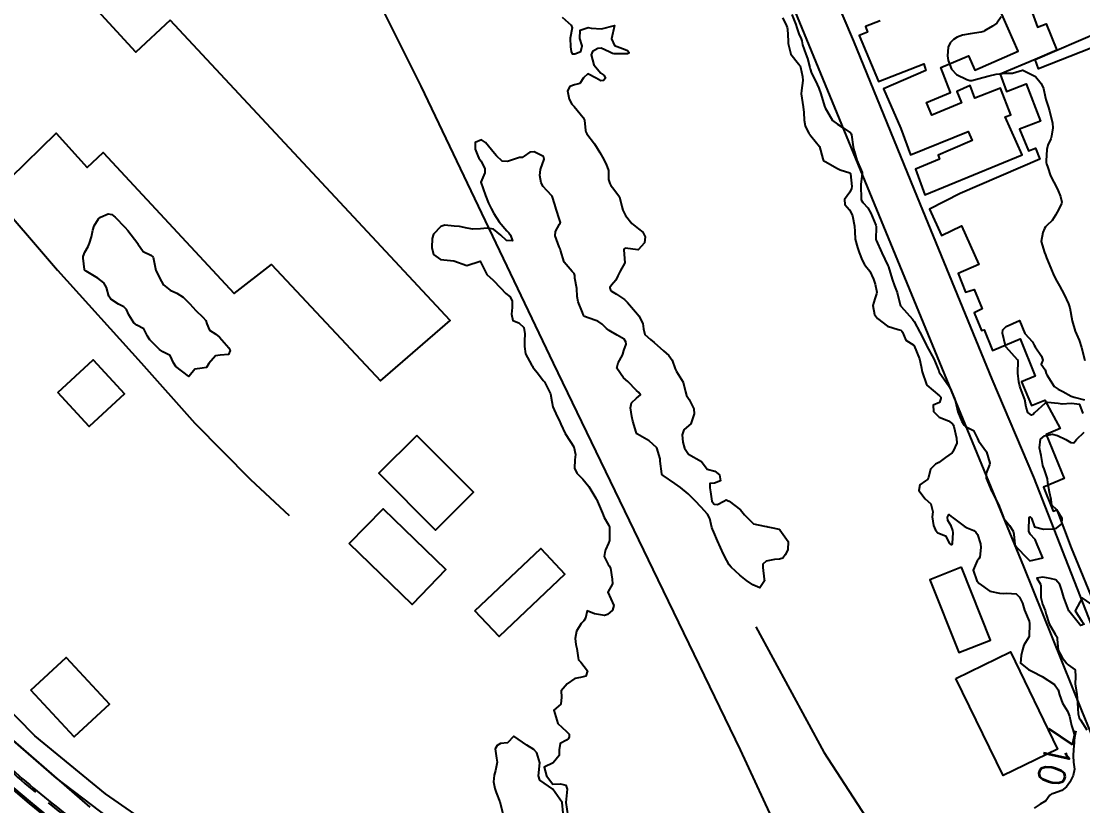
# Model space of a CAD drawing. Header units: metres. Extents: x 298520 to 308411, y 7433745 to 7450750.
# Drawn here: x 307420.9 to 307582.1, y 7434750.1 to 7434869.1 of the extents above; entities that cross this region are included whole.
import ezdxf
from ezdxf.enums import TextEntityAlignment as Align

# ---------------------------------------------------------------- set-up
doc = ezdxf.new("R2010")
doc.units = ezdxf.units.M
doc.header["$LTSCALE"] = 10
doc.linetypes.add('DASHED', pattern=[0.75, 0.5, -0.25])
for name, color, linetype in [('Canteiro', 45, 'DASHED'), ('Cotas', 45, 'Continuous'), ('Curvas de Nivel 1m', 11, 'Continuous'), ('Curvas de Nivel 5m', 15, 'Continuous'), ('Edificações', 30, 'Continuous'), ('Linha Férrea', 251, 'TRACKS'), ('Vias Primárias', 230, 'Continuous')]:
    doc.layers.add(name, color=color, linetype=linetype)
doc.styles.add('Style-STANDARD', font='STANDARD.shx')
doc.linetypes.add('TRACKS', pattern='A,0.15,[130,ltypeshp.shx,S=0.25,R=0,X=0,Y=0],0.15', length=0.3)

msp = doc.modelspace()

# ---------------------------------------------------------------- linework, layer by layer
at = {"layer": 'Canteiro'}
for points in [[(307509.81, 7434665.97, -0.04207), (307506.83, 7434668.64), (307472.77, 7434704.75), (307456.89, 7434720.85), (307443.26, 7434733.26), (307431.61, 7434743.11), (307422.36, 7434750.64), (307417.09, 7434755.08)], [(307419.32, 7434755.38, 0.020635), (307428.29, 7434747.99), (307434.53, 7434742.87), (307447.69, 7434731.59), (307458.9, 7434721.09), (307471.73, 7434708.16), (307488.71, 7434690.98), (307499.29, 7434679.87), (307508.13, 7434669.69), (307509.81, 7434665.97)]]:
    msp.add_lwpolyline(points, format="xyb", dxfattribs=at)
at = {"layer": 'Curvas de Nivel 1m', "flags": 128}
for points, elevation in [([(307503.06, 7434869.73), (307504.47, 7434868.56), (307504.59, 7434868.11), (307504.29, 7434866.56), (307504.33, 7434865.23), (307504.44, 7434864.56), (307504.61, 7434864.17), (307504.99, 7434864.17), (307505.9, 7434864.54), (307506.13, 7434865.41), (307505.75, 7434866.54), (307505.82, 7434867.76), (307507.04, 7434868.17), (307507.46, 7434868.1), (307509.04, 7434867.97), (307511.04, 7434868.48), (307510.59, 7434866.49), (307511.01, 7434865.46), (307512.62, 7434864.84), (307513, 7434864.67), (307513.21, 7434864.46), (307513.18, 7434864.27), (307512.99, 7434864.2), (307511.28, 7434864.19), (307510.99, 7434864.18), (307510.72, 7434864.22), (307510.21, 7434864.49), (307509, 7434865.04), (307508.49, 7434865.02), (307507.7, 7434864.52), (307507.47, 7434864.04), (307507.87, 7434862.52), (307508.96, 7434861.24), (307509.39, 7434860.94), (307509.67, 7434860.5), (307509.33, 7434860.12), (307508.95, 7434860.09), (307508.23, 7434860.52), (307506.96, 7434861.13), (307506.3, 7434860.54), (307505.78, 7434859.71), (307504.94, 7434859.47), (307504.25, 7434859.25), (307503.88, 7434858.57), (307504.15, 7434857.33), (307504.57, 7434856.56), (307504.9, 7434856.18), (307506.28, 7434854.54), (307506.45, 7434854.12), (307506.63, 7434852.53), (307506.67, 7434852.35), (307506.85, 7434852.03), (307507.98, 7434850.52), (307508.81, 7434849.23), (307509.19, 7434848.5), (307509.76, 7434847.46), (307510.13, 7434846.49), (307510.13, 7434845.12), (307510.32, 7434844.49), (307510.47, 7434844.21), (307510.75, 7434843.84), (307511.77, 7434842.47), (307512.15, 7434841.03), (307512.27, 7434840.46), (307512.7, 7434839.63), (307513.65, 7434838.45), (307514.67, 7434837.63), (307515.34, 7434837.1), (307515.67, 7434836.42), (307515.56, 7434835.52), (307514.63, 7434834.44), (307512.64, 7434834.7), (307512.51, 7434834.59), (307512.46, 7434834.46), (307512.61, 7434832.46), (307511.87, 7434831.19), (307511.51, 7434830.47), (307511.21, 7434829.85), (307510.57, 7434829.07), (307510.33, 7434828.72), (307510.39, 7434828.48), (307510.44, 7434828.36), (307510.56, 7434828.16), (307511.32, 7434827.71), (307512.55, 7434826.9), (307513.01, 7434826.46), (307514.52, 7434824.7), (307514.72, 7434824.44), (307515.34, 7434823.26), (307515.45, 7434822.43), (307515.64, 7434821.58), (307516.48, 7434820.81), (307517.04, 7434820.4), (307518.45, 7434819.11), (307519.29, 7434818.38), (307519.79, 7434817.72), (307520.25, 7434816.36), (307520.42, 7434815.95), (307521.47, 7434814.35), (307521.82, 7434812.9), (307521.97, 7434812.34), (307522.37, 7434811.72), (307523.07, 7434810.33), (307523.12, 7434809.56), (307522.74, 7434808.34), (307522.62, 7434808.04), (307522.32, 7434807.77), (307521.53, 7434807.13), (307521.3, 7434806.35), (307521.39, 7434805.24), (307521.65, 7434804.35), (307522.26, 7434803.41), (307524.25, 7434802.32), (307525.09, 7434801.16), (307526.24, 7434800.85), (307526.99, 7434800.28), (307527.13, 7434799.37), (307526.21, 7434799.01), (307525.52, 7434798.99), (307525.52, 7434798.3), (307525.62, 7434797.72), (307525.82, 7434796.3), (307526.18, 7434795.84), (307526.67, 7434795.8), (307527.63, 7434796.28), (307527.96, 7434796.5), (307528.18, 7434796.4), (307528.27, 7434796.36), (307528.45, 7434796.27), (307530.16, 7434795), (307530.78, 7434794.23), (307532.14, 7434792.85), (307533.82, 7434792.52), (307534.14, 7434792.45), (307534.33, 7434792.39), (307535.34, 7434792.18), (307535.99, 7434792.03), (307536.13, 7434791.94), (307537.4, 7434790.16), (307537.34, 7434788.91), (307536.92, 7434788.16), (307536.58, 7434787.66), (307536.08, 7434787.47), (307535.32, 7434787.42), (307534.07, 7434787.2), (307533.53, 7434786.74), (307533.53, 7434786.21), (307533.77, 7434784.47), (307533.78, 7434784.2), (307533.1, 7434783.13), (307532.03, 7434783.58), (307531.08, 7434784.23), (307530.05, 7434785.06), (307528.75, 7434786.26), (307528.44, 7434786.64), (307528.07, 7434787.27), (307527.59, 7434788.27), (307527.13, 7434789.24), (307526.65, 7434790.28), (307526.13, 7434791.58), (307525.89, 7434792.06), (307525.78, 7434792.3), (307525.48, 7434793.64), (307525.13, 7434794.31), (307524.17, 7434795.36), (307523.29, 7434796.33), (307522.19, 7434797.4), (307521.05, 7434798.35), (307520.21, 7434799), (307518.41, 7434800.21), (307518.23, 7434800.34), (307518.2, 7434800.39), (307518.19, 7434800.44), (307517.97, 7434802.39), (307517.94, 7434802.71), (307517.47, 7434804.4), (307516.29, 7434805.45), (307514.52, 7434806.44), (307514.4, 7434806.53), (307514.31, 7434806.78), (307513.82, 7434808.45), (307513.65, 7434809.13), (307513.47, 7434810.45), (307513.61, 7434811.2), (307514.37, 7434811.94), (307514.96, 7434812.43), (307514.71, 7434812.77), (307514.38, 7434813.07), (307513.04, 7434814.45), (307512.4, 7434815.02), (307511.39, 7434816.47), (307511.59, 7434817.31), (307512.22, 7434818.46), (307512.28, 7434818.63), (307512.45, 7434819.18), (307512.82, 7434820.11), (307512.77, 7434820.46), (307512.48, 7434820.86), (307511.45, 7434821.51), (307510.49, 7434822.04), (307510.2, 7434822.2), (307509.82, 7434822.49), (307509.17, 7434823.17), (307508.5, 7434823.59), (307506.87, 7434824.16), (307506.51, 7434824.33), (307506.39, 7434824.41), (307506.31, 7434824.53), (307506.15, 7434824.91), (307505.49, 7434826.55), (307505.36, 7434827.36), (307505.3, 7434828.55), (307505.02, 7434830.12), (307504.98, 7434830.55), (307504.89, 7434830.85), (307504.6, 7434831.14), (307503.4, 7434832.57), (307502.81, 7434834.4), (307502.77, 7434834.58), (307502.64, 7434834.91), (307502.04, 7434836.59), (307502.05, 7434837.2), (307502.68, 7434838.36), (307502.78, 7434838.48), (307502.82, 7434838.58), (307502.69, 7434839.02), (307502.17, 7434840.59), (307501.99, 7434841.32), (307501.56, 7434842.59), (307500.74, 7434843.47), (307500.19, 7434844.05), (307499.91, 7434844.61), (307499.68, 7434845.71), (307499.8, 7434846.61), (307500.37, 7434848.18), (307500.25, 7434848.61), (307498.81, 7434849.31), (307498.19, 7434849.26), (307497.3, 7434848.64), (307497, 7434848.45), (307496.8, 7434848.48), (307496.6, 7434848.45), (307494.79, 7434847.85), (307493.99, 7434847.88), (307493.13, 7434848.7), (307492.81, 7434849.08), (307491.46, 7434850.71), (307490.84, 7434851.15), (307489.85, 7434850.73), (307489.85, 7434849.7), (307490.25, 7434848.73), (307490.43, 7434848.36), (307490.79, 7434847.9), (307491.34, 7434846.71), (307491.34, 7434846.15), (307490.75, 7434844.72), (307491.44, 7434842.71), (307491.92, 7434841.51), (307492.31, 7434840.7), (307492.7, 7434839.97), (307493.52, 7434838.69), (307494.67, 7434837.34), (307494.99, 7434837), (307495.23, 7434836.67), (307495.52, 7434835.8), (307494.65, 7434835.86), (307493.77, 7434836.69), (307492.67, 7434837.56), (307491.67, 7434837.72), (307490.67, 7434837.61), (307489.52, 7434837.58), (307488.67, 7434837.75), (307487.47, 7434837.96), (307486.68, 7434838.02), (307485.29, 7434838.18), (307484.68, 7434838), (307483.55, 7434836.81), (307483.32, 7434836.14), (307483.3, 7434834.81), (307483.56, 7434833.74), (307484.61, 7434832.99), (307486.61, 7434832.77), (307488.61, 7434832.08), (307490.61, 7434832.72), (307491.62, 7434830.71), (307492.58, 7434829.86), (307493.71, 7434828.69), (307494.55, 7434827.8), (307495.18, 7434827.3), (307495.47, 7434826.67), (307495.5, 7434825.69), (307495.37, 7434824.67), (307495.58, 7434823.74), (307496.5, 7434823.34), (307497.28, 7434822.64), (307497.42, 7434821.71), (307497.34, 7434820.64), (307497.34, 7434819.76), (307497.51, 7434818.64), (307498.43, 7434817), (307498.56, 7434816.77), (307498.65, 7434816.63), (307499.47, 7434815.55), (307500.22, 7434814.6), (307500.3, 7434814.51), (307500.39, 7434814.39), (307501.29, 7434812.59), (307501.52, 7434811.43), (307501.66, 7434810.59), (307502.33, 7434809.13), (307502.63, 7434808.58), (307502.9, 7434807.99), (307503.55, 7434806.57), (307504.29, 7434805.42), (307504.87, 7434804.55), (307505.1, 7434803.38), (307505, 7434802.55), (307504.97, 7434801.28), (307505.33, 7434800.54), (307506.22, 7434799.65), (307507.14, 7434798.52), (307508.19, 7434796.75), (307508.28, 7434796.6), (307508.32, 7434796.51), (307508.42, 7434796.26), (307509.18, 7434794.49), (307509.47, 7434793.81), (307510.13, 7434792.68), (307510.24, 7434792.48), (307510.25, 7434792.36), (307510.27, 7434790.48), (307510.26, 7434790.33), (307510.1, 7434789.92), (307509.67, 7434788.91), (307509.54, 7434788.49), (307509.48, 7434787.89), (307510.07, 7434786.7), (307510.22, 7434786.48), (307510.4, 7434786.14), (307510.68, 7434784.47), (307510.73, 7434783.77), (307510.01, 7434782.48), (307510.94, 7434780.47), (307510.71, 7434779.74), (307509.97, 7434779.11), (307509.52, 7434778.94), (307507.97, 7434779.22), (307506.86, 7434779.64), (307506.63, 7434778.52), (307506.36, 7434778.13), (307505.95, 7434777.73), (307505.26, 7434776.54), (307505.04, 7434775.43), (307505.16, 7434774.54), (307505.31, 7434773.94), (307505.51, 7434772.54), (307505.56, 7434772.2), (307505.89, 7434771.85), (307506.92, 7434770.52), (307506.66, 7434769.72), (307505.86, 7434769.53), (307505.02, 7434769.38), (307503.84, 7434768.56), (307502.91, 7434767.49), (307502.99, 7434766.57), (307502.88, 7434765.5), (307501.8, 7434764.58), (307502.4, 7434762.57), (307503.76, 7434761.36), (307504.14, 7434760.94), (307504.16, 7434760.55), (307504.06, 7434760.25), (307503.74, 7434760.01), (307502.76, 7434759.54), (307502.63, 7434758.57), (307502.61, 7434757.67), (307501.7, 7434756.58), (307500.36, 7434755.93), (307500.68, 7434754.59), (307501.66, 7434753.33), (307502.83, 7434753.4), (307503.66, 7434753.2), (307503.86, 7434752.56), (307503.63, 7434750.56), (307503.94, 7434748.55)], 711), ([(307537.96, 7434870.16), (307538.58, 7434868.62), (307538.72, 7434868.15), (307539.03, 7434867.24), (307539.35, 7434866.47), (307539.45, 7434866.14), (307539.59, 7434865.57), (307540.1, 7434864.13), (307540.34, 7434863.48), (307540.68, 7434862.12), (307540.74, 7434861.89), (307540.96, 7434861.27), (307541.54, 7434860.11), (307542.06, 7434858.98), (307542.36, 7434858.11), (307542.9, 7434856.23), (307542.95, 7434856.1), (307543, 7434856), (307544.14, 7434854.09), (307544.87, 7434853.49), (307545.74, 7434852.94), (307546.85, 7434852.18), (307546.98, 7434852.05), (307547.03, 7434851.87), (307547.27, 7434850.05), (307547.39, 7434849.48), (307547.84, 7434848.04), (307548.63, 7434846.18), (307548.65, 7434846.03), (307548.42, 7434844.38), (307548.41, 7434844.03), (307548.46, 7434842.31), (307548.49, 7434842.03), (307548.73, 7434841.62), (307549.5, 7434840.8), (307549.96, 7434840.01), (307550.69, 7434838.16), (307550.74, 7434838), (307550.76, 7434837.92), (307550.71, 7434836), (307550.73, 7434835.93), (307551.59, 7434833.99), (307552.55, 7434832.05), (307552.58, 7434831.98), (307552.61, 7434831.88), (307553.18, 7434829.97), (307553.56, 7434828.99), (307553.93, 7434827.97), (307554.41, 7434826.1), (307554.45, 7434825.96), (307554.54, 7434825.84), (307556.25, 7434823.93), (307556.36, 7434823.79), (307556.51, 7434823.56), (307557.4, 7434821.92), (307558.34, 7434820.05), (307558.42, 7434819.91), (307558.47, 7434819.82), (307559.51, 7434817.9), (307560.26, 7434816.06), (307560.32, 7434815.89), (307560.42, 7434815.73), (307561.76, 7434813.87), (307561.98, 7434813.46), (307562.38, 7434812.48), (307562.67, 7434811.86), (307562.81, 7434811.41), (307563.17, 7434809.85), (307563.77, 7434808.41), (307564.11, 7434807.84), (307564.32, 7434807.61), (307565.51, 7434807.02), (307566.12, 7434805.81), (307566.3, 7434805.44), (307567.52, 7434803.8), (307568.01, 7434802.04), (307567.96, 7434801.79), (307567.47, 7434800.57), (307567.48, 7434799.8), (307568.21, 7434797.99), (307568.31, 7434797.79), (307568.43, 7434797.55), (307569.32, 7434795.78), (307570.08, 7434793.84), (307570.11, 7434793.77), (307570.15, 7434793.67), (307570.98, 7434792.6), (307571.53, 7434791.75), (307571.66, 7434791.27), (307571.83, 7434789.74), (307572.11, 7434789.24), (307573.61, 7434787.72), (307574.08, 7434787.22), (307576.08, 7434787.69), (307575.18, 7434789.7), (307574.87, 7434790.46), (307574.13, 7434791.27), (307573.94, 7434791.72), (307573.94, 7434791.92), (307573.96, 7434793.72), (307574.01, 7434793.86), (307574.16, 7434793.92), (307574.33, 7434793.72), (307574.81, 7434792.38), (307576.14, 7434792.03), (307577.72, 7434792.09), (307578.14, 7434792.19), (307578.93, 7434792.87), (307579, 7434793.66), (307578.17, 7434794.98), (307577.44, 7434795.68), (307577.34, 7434796.53), (307577.06, 7434797.68), (307576.82, 7434799.09), (307576.77, 7434799.68), (307576.25, 7434801.18), (307576.11, 7434801.55), (307576.08, 7434801.69), (307575.81, 7434803.23), (307575.72, 7434803.7), (307575.57, 7434804.41), (307575.68, 7434805.7), (307576.31, 7434806.23), (307577.52, 7434806.47), (307578.31, 7434806.28), (307579.57, 7434805.66), (307580.3, 7434805.22), (307580.78, 7434805.16), (307581.16, 7434805.64), (307582.31, 7434806.75)], 709), ([(307569.71, 7434869.78), (307569.05, 7434868.86), (307568.44, 7434868.41), (307567.44, 7434867.81), (307567.19, 7434867.66), (307567.04, 7434867.59), (307566.72, 7434867.5), (307565.04, 7434867.24), (307563.85, 7434867.04), (307563.03, 7434866.74), (307562.52, 7434866.38), (307561.99, 7434865.87), (307561.67, 7434865.21), (307561.6, 7434863.87), (307561.69, 7434863.17), (307562.2, 7434861.87), (307562.96, 7434861.04), (307564.5, 7434860.31), (307564.96, 7434860.13), (307565.26, 7434860.14), (307566.96, 7434860.61), (307567.91, 7434860.85), (307568.97, 7434861.08), (307570.46, 7434861.26), (307570.97, 7434861.25), (307571.45, 7434861.27), (307572.97, 7434861.7), (307573.01, 7434861.7), (307574.96, 7434860.75), (307575.81, 7434859.71), (307576.14, 7434858.91), (307576.41, 7434857.7), (307576.5, 7434857.27), (307576.91, 7434856.02), (307577.02, 7434855.69), (307577.07, 7434855.52), (307577.52, 7434853.68), (307577.57, 7434852.98), (307577.37, 7434851.68), (307577.26, 7434851.28), (307576.84, 7434850.31), (307576.66, 7434849.69), (307576.56, 7434847.94), (307576.57, 7434847.69), (307576.62, 7434847.51), (307576.8, 7434846.94), (307577.23, 7434845.69), (307577.74, 7434844.71), (307578.3, 7434843.67), (307578.74, 7434842.54), (307578.95, 7434841.67), (307578.91, 7434841.49), (307578.73, 7434841.13), (307578.23, 7434840.17), (307577.98, 7434839.68), (307577.49, 7434838.9), (307576.69, 7434838.13), (307576.46, 7434837.92), (307576.31, 7434837.7), (307576.04, 7434837.06), (307575.82, 7434835.7), (307576.31, 7434834.02), (307576.45, 7434833.69), (307576.49, 7434833.55), (307576.63, 7434833.22), (307577.29, 7434831.68), (307577.75, 7434830.53), (307578.17, 7434829.67), (307578.58, 7434829), (307579.32, 7434827.66), (307579.96, 7434826.25), (307580.14, 7434825.65), (307580.51, 7434823.65), (307580.98, 7434822.12), (307581.18, 7434821.64), (307581.59, 7434820.74), (307581.95, 7434819.63), (307582.44, 7434817.62)], 708), ([(307582.17, 7434809.62), (307581.69, 7434810.95), (307580.37, 7434811.1), (307579, 7434811.03), (307578.37, 7434811.13), (307576.79, 7434811.27), (307576.37, 7434811.13), (307574.8, 7434809.71), (307574.59, 7434809.47), (307574.35, 7434809.34), (307573.77, 7434809.73), (307573.51, 7434810.58), (307573.32, 7434811.73), (307572.66, 7434813.47), (307572.55, 7434813.74), (307572.4, 7434814.4), (307572.26, 7434815.74), (307572.29, 7434817.59), (307572.23, 7434817.74), (307570.47, 7434819.66), (307570.41, 7434819.77), (307570.37, 7434819.88), (307569.94, 7434821.78), (307569.99, 7434822.28), (307570.5, 7434822.8), (307572.51, 7434823.74), (307573.33, 7434821.73), (307574.48, 7434820.46), (307574.74, 7434819.98), (307574.87, 7434819.71), (307575.84, 7434818.31), (307576.05, 7434817.7), (307575.82, 7434817.09), (307576.43, 7434816.22), (307576.58, 7434815.69), (307576.66, 7434815.45), (307577.77, 7434813.68), (307578.39, 7434813.29), (307579.09, 7434812.96), (307580.38, 7434812.25), (307580.81, 7434812.08), (307582.37, 7434811.7)], 709), ([(307584, 7434780.24), (307582.01, 7434781.62), (307580.99, 7434779.64), (307581.97, 7434778.07), (307582.33, 7434777.62), (307582.06, 7434777.52), (307581.96, 7434777.49), (307581.79, 7434777.45), (307581.63, 7434777.62), (307579.99, 7434779.65), (307579.26, 7434781.66), (307578.94, 7434782.74), (307578.66, 7434783.66), (307578.04, 7434784.37), (307577.15, 7434784.58), (307576.05, 7434784.75), (307575.16, 7434784.59), (307575.72, 7434783.69), (307575.78, 7434783.44), (307575.76, 7434781.69), (307575.79, 7434781.47), (307576, 7434780.65), (307576.39, 7434779.69), (307576.56, 7434779.11), (307577.04, 7434777.68), (307577.95, 7434776.13), (307578.23, 7434775.67), (307578.26, 7434775.35), (307578.4, 7434773.67), (307578.98, 7434772.58), (307579.7, 7434771.65), (307579.89, 7434771.48), (307580.95, 7434770.71), (307581.03, 7434769.63), (307580.95, 7434768.55), (307581.1, 7434767.63), (307581.21, 7434767), (307581.31, 7434765.63), (307581.42, 7434764), (307581.5, 7434763.62), (307581.58, 7434763.41), (307581.79, 7434763.12), (307582.76, 7434761.61)], 709), ([(307503.23, 7434748.94), (307503.06, 7434750.57), (307501.65, 7434752.58), (307499.67, 7434753.94), (307499.48, 7434754.6), (307499.7, 7434756.6), (307499.22, 7434758.11), (307498.77, 7434758.61), (307497.73, 7434759.28), (307495.75, 7434760.65), (307494.76, 7434759.64), (307493.74, 7434759.51), (307493.22, 7434759.2), (307492.89, 7434758.69), (307493.11, 7434757.29), (307493.23, 7434756.68), (307492.97, 7434755.4), (307492.73, 7434754.69), (307492.64, 7434753.72), (307492.85, 7434752.69), (307493.04, 7434752.08), (307493.63, 7434750.68), (307494.11, 7434748.67)], 711)]:
    msp.add_lwpolyline(points, dxfattribs=dict(at, elevation=elevation))
at = {"layer": 'Curvas de Nivel 1m', "elevation": 712, "flags": 128}
msp.add_lwpolyline([(307435.23, 7434839.38), (307436.67, 7434837.89), (307437.12, 7434837.37), (307438.63, 7434835.41), (307438.67, 7434835.35), (307439.47, 7434834.19), (307440.62, 7434833.63), (307440.96, 7434833.32), (307441.1, 7434832.83), (307441.39, 7434831.31), (307442.26, 7434829.61), (307442.45, 7434829.3), (307442.56, 7434829.14), (307443.57, 7434828.3), (307444.55, 7434827.86), (307445.56, 7434827.26), (307446.53, 7434826.27), (307447.44, 7434825.24), (307448.5, 7434824.21), (307448.98, 7434823.7), (307449.14, 7434823.22), (307449.52, 7434822.25), (307450.48, 7434821.66), (307451.07, 7434821.19), (307452.45, 7434819.59), (307452.69, 7434819.18), (307452.44, 7434818.54), (307451.17, 7434818.46), (307450.43, 7434818.33), (307449.44, 7434817.21), (307449.06, 7434816.57), (307448.41, 7434816.5), (307447.33, 7434816.32), (307446.43, 7434815.25), (307446.41, 7434815.23), (307446.39, 7434815.23), (307446.37, 7434815.25), (307444.42, 7434816.75), (307444.06, 7434817.28), (307443.54, 7434818.39), (307442.44, 7434818.98), (307441.93, 7434819.31), (307440.46, 7434820.79), (307440.13, 7434821.33), (307439.58, 7434822.43), (307438.49, 7434823.01), (307438.03, 7434823.35), (307437.28, 7434824.59), (307436.92, 7434825.37), (307436.52, 7434825.79), (307435.7, 7434826.2), (307434.54, 7434826.97), (307434.23, 7434827.39), (307433.89, 7434828.73), (307433.49, 7434829.41), (307432.57, 7434830.13), (307430.8, 7434831.22), (307430.59, 7434831.37), (307430.55, 7434831.44), (307430.37, 7434833.2), (307430.34, 7434833.44), (307430.62, 7434834.09), (307431.09, 7434834.97), (307431.29, 7434835.43), (307431.64, 7434836.43), (307431.84, 7434837.43), (307432.03, 7434838.06), (307432.68, 7434839.15), (307432.97, 7434839.42), (307434.16, 7434839.93), (307434.69, 7434839.81)], close=True, dxfattribs=at)
at = {"layer": 'Curvas de Nivel 5m', "elevation": 710, "flags": 128}
msp.add_lwpolyline([(307536.55, 7434869.67), (307537.05, 7434868.7), (307537.25, 7434868.17), (307537.3, 7434867.91), (307537.39, 7434866.17), (307537.41, 7434865.78), (307537.78, 7434864.16), (307538.98, 7434862.68), (307539.21, 7434862.38), (307539.28, 7434862.15), (307539.56, 7434860.75), (307539.6, 7434860.14), (307539.4, 7434858.61), (307539.37, 7434858.14), (307539.55, 7434856.78), (307539.65, 7434856.14), (307539.75, 7434855.28), (307539.81, 7434854.14), (307539.98, 7434853.24), (307540.52, 7434852.12), (307540.66, 7434851.94), (307540.85, 7434851.73), (307542.13, 7434850.11), (307542.65, 7434848.25), (307542.69, 7434848.1), (307542.8, 7434847.95), (307543.09, 7434847.81), (307544.79, 7434846.86), (307545.31, 7434846.59), (307546.78, 7434846.11), (307546.84, 7434846.05), (307546.85, 7434845.98), (307547.06, 7434844.05), (307547.03, 7434843.76), (307546.74, 7434843.19), (307545.95, 7434842.06), (307546, 7434841.34), (307546.72, 7434840.49), (307546.98, 7434840.05), (307547.14, 7434839.61), (307547.48, 7434838.04), (307547.51, 7434837.21), (307547.57, 7434836.04), (307547.91, 7434834.77), (307548.17, 7434834.03), (307548.62, 7434832.88), (307548.91, 7434832.32), (307549.15, 7434832.02), (307549.81, 7434831.22), (307550.36, 7434830), (307550.58, 7434829.21), (307550.83, 7434828), (307550.82, 7434827.74), (307550.55, 7434826.99), (307550.27, 7434826), (307550.52, 7434824.61), (307550.94, 7434824), (307552.5, 7434822.84), (307554.11, 7434822.35), (307554.5, 7434822.25), (307554.65, 7434822.12), (307554.73, 7434821.96), (307555.24, 7434820.71), (307556.47, 7434819.95), (307556.49, 7434819.93), (307556.52, 7434819.89), (307557.31, 7434817.92), (307557.61, 7434816.74), (307557.76, 7434815.92), (307558.39, 7434814.01), (307558.47, 7434813.91), (307560.38, 7434812.29), (307560.55, 7434812.06), (307560.57, 7434811.89), (307560.37, 7434811.28), (307559.4, 7434810.86), (307559.47, 7434809.9), (307560.34, 7434809.03), (307561.72, 7434808.48), (307562.33, 7434808.02), (307562.45, 7434807.86), (307562.54, 7434807.64), (307562.93, 7434805.85), (307563.02, 7434805.12), (307562.44, 7434803.86), (307562.37, 7434803.76), (307562.27, 7434803.64), (307561.3, 7434802.91), (307560.26, 7434802.18), (307560.08, 7434802.07), (307559.76, 7434801.89), (307559.01, 7434801.14), (307558.72, 7434799.91), (307558.56, 7434799.58), (307558.23, 7434799.4), (307557.37, 7434798.76), (307557.25, 7434797.92), (307558.19, 7434796.64), (307559.05, 7434795.9), (307559.38, 7434794.68), (307559.27, 7434793.9), (307559.45, 7434792.58), (307559.75, 7434791.89), (307560.13, 7434791.51), (307561.29, 7434791.04), (307561.9, 7434789.86), (307562.11, 7434789.73), (307562.24, 7434789.73), (307562.36, 7434789.86), (307562.44, 7434791.54), (307562.4, 7434791.86), (307562.14, 7434792.56), (307561.65, 7434793.37), (307561.57, 7434793.87), (307561.77, 7434794.26), (307562.15, 7434793.98), (307562.3, 7434793.86), (307564.14, 7434792.48), (307564.57, 7434792.27), (307565.58, 7434791.82), (307565.91, 7434791.59), (307566.13, 7434791.23), (307566.6, 7434789.81), (307566.66, 7434789.25), (307566.47, 7434787.81), (307566.35, 7434787.54), (307566.08, 7434787.23), (307565.48, 7434785.82), (307566.04, 7434784.19), (307566.37, 7434783.81), (307568.02, 7434782.62), (307569.48, 7434782.31), (307570.02, 7434782.29), (307570.58, 7434782.32), (307572.02, 7434782.23), (307572.53, 7434781.73), (307572.95, 7434780.79), (307573.27, 7434779.73), (307573.97, 7434778.08), (307574.03, 7434777.72), (307573.97, 7434775.75), (307573.97, 7434775.72), (307573.97, 7434775.7), (307573.94, 7434775.64), (307573.19, 7434774.46), (307572.98, 7434773.73), (307572.79, 7434772.85), (307572.66, 7434771.73), (307573.88, 7434770.75), (307574.57, 7434770.4), (307575.87, 7434769.75), (307575.98, 7434769.69), (307577.85, 7434768.47), (307578.38, 7434767.66), (307578.6, 7434766.9), (307579.06, 7434765.66), (307579.8, 7434764.44), (307580.09, 7434763.65), (307580.39, 7434762.26), (307580.63, 7434761.64), (307580.87, 7434760.74), (307580.83, 7434759.63), (307580.74, 7434758.63), (307580.65, 7434757.64), (307580.74, 7434756.66), (307580.88, 7434755.63), (307580.67, 7434754.65), (307580.16, 7434753.64), (307579.67, 7434752.93), (307578.94, 7434752.38), (307577.66, 7434751.94), (307577.45, 7434751.88), (307577.13, 7434751.68), (307576.51, 7434750.82), (307575.64, 7434750.32), (307574.75, 7434749.7)], dxfattribs=at)
at = {"layer": 'Edificações'}
for points in [[(307443.55, 7434869.28), (307438.36, 7434864.42), (307399.53, 7434906.65), (307380.07, 7434888.31), (307415.8, 7434849.42), (307419.33, 7434845.35), (307426.25, 7434852.14), (307430.95, 7434846.95), (307433.37, 7434849.2), (307453.28, 7434827.79), (307458.95, 7434832.19), (307475.51, 7434814.55), (307486.07, 7434823.71)], [(307426.49, 7434812.79), (307431.85, 7434817.76), (307436.64, 7434812.6), (307431.27, 7434807.63)], [(307481, 7434806.27), (307475.24, 7434800.52), (307483.85, 7434791.9), (307489.61, 7434797.65)], [(307470.76, 7434789.85), (307475.9, 7434795.15), (307485.44, 7434785.9), (307480.29, 7434780.59)], [(307489.82, 7434779.66), (307499.82, 7434789.1), (307503.48, 7434785.22), (307493.49, 7434775.78)], [(307563.7, 7434786.29), (307558.91, 7434784.38), (307563.33, 7434773.31), (307568.13, 7434775.22)], [(307562.85, 7434769.38), (307571.14, 7434773.41), (307578.31, 7434758.67), (307570.02, 7434754.64)], [(307422.43, 7434767.61), (307427.79, 7434772.57), (307434.34, 7434765.5), (307428.98, 7434760.53)]]:
    msp.add_lwpolyline(points, close=True, dxfattribs=at)
for points in [[(307573.5, 7434873.14), (307575.26, 7434868.24), (307576.55, 7434868.73), (307578.17, 7434864.75), (307574.88, 7434863.33), (307569.59, 7434861.09), (307570.53, 7434858.49), (307573.51, 7434859.62), (307575.69, 7434853.98), (307572.53, 7434852.73), (307573.89, 7434849.47), (307574.96, 7434849.85), (307575.59, 7434848.18), (307563.53, 7434842.99), (307558.87, 7434840.62), (307560.65, 7434836.62), (307563.73, 7434838.1), (307566.34, 7434832.23), (307563.2, 7434830.83), (307564.31, 7434828.02), (307565.61, 7434828.43), (307566.84, 7434825.51), (307565.64, 7434824.88), (307566.75, 7434822.19), (307567.16, 7434822.32), (307568.4, 7434819.18), (307572.61, 7434820.95), (307574.92, 7434815.27), (307572.8, 7434814.39), (307574.32, 7434810.79), (307576.37, 7434811.64), (307578.69, 7434807.33), (307576.57, 7434806.39), (307579.32, 7434799.74), (307576.16, 7434798.43), (307577.65, 7434794.79), (307578.19, 7434794.98), (307580.34, 7434789.19), (307584.36, 7434779.49)], [(307551.36, 7434869.22), (307549.11, 7434868.35), (307549.45, 7434867.47), (307548.18, 7434866.98), (307551.11, 7434859.98), (307558, 7434862.67), (307558.29, 7434861.64), (307551.85, 7434858.86), (307554.48, 7434852.85), (307555.95, 7434848.84), (307564.7, 7434852.41), (307565.33, 7434851.05), (307562.06, 7434849.63), (307560.16, 7434848.8), (307560.35, 7434848.22), (307556.74, 7434846.66), (307558.15, 7434842.79), (307572.91, 7434848.85), (307570.32, 7434854.61), (307571.2, 7434854.95), (307569.64, 7434859), (307565.74, 7434857.46), (307565.01, 7434859.39), (307562.99, 7434858.47), (307563.69, 7434856.73), (307559.21, 7434854.86), (307558.42, 7434856.82), (307562.03, 7434858.31), (307560.56, 7434862.12), (307564.79, 7434863.89), (307565.72, 7434861.7), (307572.3, 7434864.61), (307569.3, 7434871.48)], [(307591.59, 7434868.29), (307575.39, 7434861.93), (307574.88, 7434863.33), (307591.33, 7434870.43)]]:
    msp.add_lwpolyline(points, dxfattribs=at)
at = {"layer": 'Linha Férrea', "flags": 128}
msp.add_lwpolyline([(307827.16, 7434249.95), (307821.56, 7434258.81), (307819.52, 7434262.43), (307816.3, 7434268.22), (307813.68, 7434272.3), (307811.64, 7434275.46), (307798.22, 7434296.14), (307773.74, 7434334.03), (307761.73, 7434352.01), (307752.47, 7434367.89), (307735.13, 7434393.38), (307710.74, 7434431.02), (307694.81, 7434455.28), (307677.7, 7434482.21), (307665.38, 7434501.66), (307643.88, 7434534.84), (307627.56, 7434562.54), (307613.51, 7434586.87), (307596.95, 7434617.47), (307576.4, 7434659.98), (307564.17, 7434687.32), (307541.06, 7434734.95), (307530.17, 7434758.54), (307516.92, 7434785.92), (307501.76, 7434817.25), (307481.68, 7434859.3), (307459.2, 7434904.2), (307442.79, 7434936.27), (307425.28, 7434968.91), (307411.69, 7434992.24), (307402.57, 7435007.68), (307388.85, 7435028.5), (307366.95, 7435058.3), (307352.5, 7435076.75), (307335.71, 7435095.81), (307323.74, 7435108.4), (307304.88, 7435127.21), (307280.64, 7435149.6), (307260.89, 7435166.25), (307239.5, 7435183.01), (307222.59, 7435195.4), (307206.91, 7435206.43), (307191.54, 7435216.92), (307180.98, 7435223.58), (307147.08, 7435245.04), (307110.18, 7435267.87), (307071.33, 7435292.08), (307013.04, 7435328.92), (306934.22, 7435378.29), (306890.85, 7435406.01), (306860.76, 7435425.27), (306830.44, 7435444.17), (306783.16, 7435474), (306743.29, 7435499.12), (306730.65, 7435506.8), (306700.01, 7435524.56), (306649.97, 7435556.16), (306620.54, 7435574.68), (306585.88, 7435596.36), (306549.21, 7435619.44), (306511.46, 7435642.99), (306481.3, 7435662.07), (306449.91, 7435681.79), (306417.31, 7435702.16), (306386.5, 7435720.66), (306359.57, 7435735.78), (306332.26, 7435749.95), (306295.74, 7435767.25), (306254.91, 7435784.83), (306234.55, 7435793.03), (306198.8, 7435806.04), (306177.43, 7435813.74), (306139.2, 7435826.14), (306101.03, 7435838.04), (306051.97, 7435853.03), (306008.19, 7435866.65), (306003.58, 7435868.04), (305974.11, 7435878.74), (305939.65, 7435889.45), (305902.23, 7435900.74), (305881.18, 7435906.22), (305868.58, 7435910.19), (305845.54, 7435919.12), (305815.17, 7435933.3), (305786.71, 7435949.03), (305760.88, 7435966.42), (305735.18, 7435986.89), (305723.76, 7435997.05), (305696.1, 7436025.19), (305678.2, 7436047.9), (305661.02, 7436071.86), (305645.02, 7436096.32), (305622.37, 7436129.7), (305596.14, 7436168.75), (305576.09, 7436198.75), (305559.43, 7436223.15), (305539.44, 7436252.72), (305521.42, 7436279.84), (305512.69, 7436292.82), (305499.49, 7436312.98), (305480.03, 7436341.61), (305460.3, 7436370.83), (305441.56, 7436398.43), (305421.25, 7436428.24), (305402.58, 7436456.09), (305384.09, 7436483.75), (305369.12, 7436505.55), (305351.23, 7436532.17), (305338.34, 7436551.44), (305322.73, 7436574.87), (305306.91, 7436598.3), (305293.24, 7436619.06), (305277.82, 7436644.31), (305263.89, 7436668.98), (305254.71, 7436687.72), (305243.78, 7436710.84), (305233.95, 7436734.39), (305225.11, 7436755.87), (305215.53, 7436780.47), (305201.61, 7436815.68), (305193.17, 7436837.83), (305177.38, 7436877.75), (305166.79, 7436904.69), (305153.94, 7436937.69), (305141.5, 7436969.14), (305130.7, 7436996.5), (305122.02, 7437018.5), (305113.06, 7437043.1), (305101.51, 7437072.01), (305093.24, 7437092.93), (305082.04, 7437121.36), (305073.35, 7437143.92), (305060.57, 7437176.45), (305050.18, 7437206.4), (305043.41, 7437227.87), (305037.47, 7437248.17), (305034.53, 7437261.71), (305031.72, 7437274.1), (305028.72, 7437297.87), (305025.03, 7437326.57), (305023.12, 7437358.56), (305023.12, 7437387.11), (305024.83, 7437414.87), (305027.31, 7437439.51), (305027.41, 7437441.26), (305030.71, 7437462.67), (305036.04, 7437488.9), (305042.47, 7437516.92), (305048.78, 7437544.54), (305055.48, 7437572.1), (305062.87, 7437603.39), (305069.5, 7437630.69), (305077.03, 7437662.82), (305085.46, 7437698.14), (305091.82, 7437727.64), (305097.21, 7437749.95), (305103.92, 7437777.27), (305111.1, 7437807.1), (305121.2, 7437849.91), (305125.41, 7437866.97), (305130.99, 7437888.73), (305137.36, 7437914.57), (305143.48, 7437941.14), (305150.28, 7437969.23), (305155.63, 7437993.86), (305160.5, 7438017.39), (305165.53, 7438047.97), (305167.4, 7438065.92), (305168.45, 7438080.5), (305168.7, 7438098.82), (305168.5, 7438111.61), (305167.44, 7438129.41), (305165.73, 7438144.8), (305163.05, 7438159.25), (305157.36, 7438183.65), (305149.71, 7438209.61), (305142.15, 7438230.52), (305132.88, 7438252.55), (305120.43, 7438277.84), (305109.12, 7438297.22), (305107.01, 7438300.23), (305099.26, 7438311.38), (305091.43, 7438322.41), (305083.38, 7438332.8), (305079.57, 7438337.52), (305074.8, 7438344.06), (305056.82, 7438367.08), (305041.94, 7438386.35), (305023.22, 7438411.98), (305005.97, 7438436.56), (304993.28, 7438456.49), (304983.12, 7438473.17), (304969.54, 7438498.7), (304959.94, 7438517.09), (304947.33, 7438543.43), (304933.09, 7438572.79), (304924.31, 7438590.95), (304918.2, 7438604.46), (304911.78, 7438619.16), (304905.93, 7438632.44), (304900.32, 7438648.46), (304895.83, 7438661.89), (304892.17, 7438674.5), (304887.95, 7438691.24), (304884.69, 7438706.94), (304881.85, 7438723.7), (304879.33, 7438740.13), (304878.19, 7438758.92), (304877.54, 7438778.36), (304877.21, 7438799.09), (304877.46, 7438830.88), (304877.86, 7438863.02), (304878.27, 7438892.7), (304878.6, 7438920.11), (304878.68, 7438952.24), (304877.94, 7438980.3), (304876.32, 7439009.02), (304874.94, 7439022.79), (304873.23, 7439037.84), (304870.14, 7439056.14), (304864.86, 7439082.08), (304859.08, 7439105.01), (304850.38, 7439133.89), (304843.06, 7439154.06), (304836.38, 7439171.24), (304828.25, 7439190.11), (304817.67, 7439211.83), (304806.69, 7439232.74), (304796.36, 7439250.87), (304785.22, 7439269.01), (304772.78, 7439289.1), (304755.7, 7439316.74), (304736.91, 7439345.94), (304718.85, 7439374.33), (304700.22, 7439403.62), (304676.46, 7439440.71), (304659.06, 7439468.06), (304641.49, 7439495.55), (304629.29, 7439515), (304612.29, 7439541.91), (304598.79, 7439563.31), (304583.09, 7439588.52), (304568.61, 7439611.38), (304554.37, 7439633.59), (304540.46, 7439656.11), (304527.86, 7439675.88), (304515.49, 7439695.97), (304501.01, 7439718.74), (304492.56, 7439732.18), (304481.09, 7439749.95), (304464.7, 7439773.55), (304458.7, 7439781.55), (304447.47, 7439795.48), (304430.85, 7439814.02), (304417.94, 7439826.87), (304407.63, 7439836.38), (304393.36, 7439848.49), (304380.4, 7439858.34), (304362.66, 7439870.74), (304347.09, 7439880.3), (304333.25, 7439887.82), (304320.73, 7439894.06), (304304.93, 7439900.99), (304286.44, 7439908.16), (304266.64, 7439915.42), (304246.69, 7439922.5), (304225.19, 7439929.98), (304199, 7439939.2), (304168.47, 7439950), (304152.89, 7439955.63), (304135.92, 7439962.49), (304121.35, 7439968.8), (304105.78, 7439976.38), (304088.74, 7439985.33), (304071.18, 7439995.83), (304051.5, 7440008.74), (304042.51, 7440015.33), (304023.02, 7440030.47), (304002.68, 7440048.64), (303992.18, 7440058.52), (303980.44, 7440070.49), (303965.02, 7440086.23), (303949.37, 7440102.5), (303932.05, 7440120.67), (303917.21, 7440136.17), (303903.07, 7440150.77), (303879.08, 7440175), (303863.63, 7440189.71), (303849.06, 7440203.12), (303838.55, 7440211.89), (303825.96, 7440222.58), (303811.47, 7440233.81), (303798.03, 7440243.58), (303789.17, 7440249.78, 0.048699), (303782.73, 7440254.33, -0.013971), (303778.98, 7440256.72, 0.011385), (303767.54, 7440264.08, 0.000455), (303759.24, 7440269.14, 0.004014), (303749.32, 7440275.08, 0.008965), (303739.52, 7440280.6), (303729.17, 7440286.2), (303717.71, 7440292.15), (303693.72, 7440304.37), (303679.1, 7440311.9), (303660.94, 7440321.33), (303642.97, 7440330.92), (303636.47, 7440334.55), (303624.84, 7440341.29), (303611.99, 7440348.94), (303603.08, 7440354.6), (303596.28, 7440359.1), (303587.51, 7440365.43), (303578.6, 7440372.22), (303569.48, 7440379.63), (303558.63, 7440389.13), (303549.89, 7440397.25), (303541.54, 7440405.46), (303534.88, 7440412.29), (303523.46, 7440424.47), (303512.29, 7440437.46), (303502.62, 7440449.26), (303497.01, 7440456.5), (303488.04, 7440468.69), (303481.42, 7440477.68), (303475.38, 7440486.35), (303465.79, 7440500.54), (303456.11, 7440515.6), (303445.61, 7440532.25), (303432.87, 7440552.63), (303423.19, 7440568.06, -0.000757), (303417.99, 7440576.14, 0.007668), (303411.65, 7440585.69), (303403.6, 7440597.44), (303394.77, 7440609.24), (303388.86, 7440616.92), (303381.26, 7440625.91), (303374.43, 7440633.82), (303364.89, 7440644.09), (303358.77, 7440650.24), (303349.65, 7440658.74), (303339.72, 7440667.52), (303332.66, 7440673.46), (303326.72, 7440678.05, -0.018136), (303320.92, 7440682.54, 0.027105), (303312.53, 7440688.78, -0.001525), (303306.78, 7440692.62), (303296.84, 7440699.32), (303291.58, 7440702.65), (303280.84, 7440709.24, 0.008003), (303271.25, 7440714.65, 0.013057), (303255.94, 7440722.45, -0.001991), (303248.37, 7440726.09, 0.012147), (303243.6, 7440728.27, -0.002135), (303237.37, 7440730.97), (303223.7, 7440736.96), (303210.1, 7440742.74), (303193.9, 7440749.57), (303189.82, 7440751.3), (303177.39, 7440756.46), (303158.99, 7440764.27), (303141.65, 7440771.61), (303117.1, 7440781.98), (303101.55, 7440788.52), (303093.45, 7440792.23), (303076.05, 7440800.18), (303054.93, 7440810.37), (303040.16, 7440817.98), (303025.35, 7440825.89), (303013.34, 7440832.76), (303004.06, 7440838.54), (302994.27, 7440845.09), (302982.62, 7440853.41), (302969.58, 7440863.65), (302962.58, 7440869.55), (302953.34, 7440877.8), (302943.02, 7440887.54), (302938.59, 7440892.15), (302933.33, 7440897.54), (302924.32, 7440907.75), (302915.9, 7440917.94), (302907.52, 7440928.75), (302899.78, 7440938.97), (302892.73, 7440949.15), (302888.76, 7440955.11), (302884.57, 7440961.75), (302879.49, 7440969.89), (302873.29, 7440980.61), (302867.78, 7440990.9), (302859.79, 7441006.77), (302851.23, 7441025.3), (302846.82, 7441035.61), (302841.67, 7441047.99), (302837.15, 7441059.32), (302829.38, 7441078.79), (302825.24, 7441088.83), (302821.86, 7441097.36), (302816.25, 7441111.47), (302810.67, 7441125.2), (302804.68, 7441140.05), (302799.05, 7441153.54), (302792.2, 7441169.33), (302786.8, 7441181.37), (302782.7, 7441189.73), (302780.99, 7441193.27, -0.024435), (302778.71, 7441197.53, 0.018839), (302775.04, 7441204.53), (302769.05, 7441215.01), (302764.16, 7441223.1), (302758.01, 7441232.57), (302751.03, 7441242.93), (302746.43, 7441249.47, 0.01417), (302742.29, 7441255.12, -0.010578), (302734.95, 7441264.49, 0.026045), (302726.65, 7441274.45), (302714.77, 7441287.27), (302702.59, 7441299.41), (302690.06, 7441310.89), (302682.56, 7441317.23), (302675.22, 7441323.25), (302666.87, 7441329.42, 0.027574), (302658.67, 7441335.28, -0.011091), (302655.15, 7441337.63, 0.01172), (302645.72, 7441343.9, 0.006642), (302635.25, 7441350.32, 0.010482), (302620.24, 7441358.82, 0.013683), (302599.22, 7441369.43, 0.008553), (302586.73, 7441375.05, 0.011788), (302575.05, 7441379.75, 0.002778), (302570.56, 7441381.4), (302560.88, 7441384.91), (302551, 7441388.04), (302546.22, 7441389.53, -0.019135), (302544.9, 7441389.88, 0.019296), (302522.94, 7441395.79, 0.000461), (302511.66, 7441398.34, 0.010049), (302501.51, 7441400.42), (302492.39, 7441402.1), (302485.29, 7441403.3), (302471.45, 7441405.53), (302444.87, 7441409.52), (302415.28, 7441413.93), (302384.35, 7441418.64), (302365.98, 7441421.32), (302360.25, 7441421.99), (302338.7, 7441425.13), (302306, 7441430.4), (302286.92, 7441434.2), (302278.6, 7441436.01), (302270.24, 7441438.28), (302260.05, 7441441.21), (302248.72, 7441444.79), (302234.93, 7441449.83), (302225.68, 7441453.69), (302223.91, 7441454.59), (302211.72, 7441460.08), (302198.55, 7441466.94), (302185.19, 7441474.43), (302176.27, 7441480.04), (302166.75, 7441486.09), (302155.71, 7441493.82), (302145.2, 7441501.91), (302133.65, 7441511.46), (302124.11, 7441520), (302113.8, 7441530.08), (302104.38, 7441540.03), (302095.47, 7441550.01), (302086.58, 7441560.93), (302077.65, 7441573.12), (302070.77, 7441583.08), (302062.65, 7441595.88), (302055.33, 7441608.4), (302048.69, 7441620.59), (302040.38, 7441636.79), (302032.96, 7441653.05), (302027.22, 7441666.29), (302023.74, 7441674.15), (302020.23, 7441682.95), (302013.85, 7441699.66), (302006.74, 7441720.03), (302000.14, 7441739.47), (301996.81, 7441749.52), (301993.17, 7441760.44), (301988.74, 7441774), (301985.31, 7441784.6), (301976.67, 7441811.03), (301970.97, 7441828.13), (301966.76, 7441840.46), (301961.82, 7441854.8), (301956.6, 7441869.32), (301952.69, 7441879.43), (301950.21, 7441885.78), (301947.26, 7441893.12), (301942.83, 7441903), (301936.94, 7441915.47), (301925.25, 7441938.09), (301919.94, 7441947.81), (301913.51, 7441959.08), (301904.12, 7441974.92), (301894.52, 7441990.44), (301891.41, 7441995.46), (301886.49, 7442003.18), (301878.67, 7442015.28), (301873.46, 7442023.44), (301865.16, 7442036.29), (301855.84, 7442050.94), (301845.98, 7442066.83), (301838.27, 7442079.46), (301830.42, 7442092.89), (301825.55, 7442101.78), (301821.38, 7442109.45), (301815.66, 7442120.91), (301811.11, 7442130.24), (301807.7, 7442138), (301806.42, 7442140.6, 0.023261), (301801.86, 7442152.45, -0.028715), (301797.55, 7442164, 0.012936), (301793.73, 7442175.33, -0.025942), (301792.42, 7442179.58, 0.006006), (301789.91, 7442189.06, -0.014708), (301788.14, 7442196.22), (301785.97, 7442206.25), (301784.37, 7442214.31, 0.006026), (301783.56, 7442218.84, -0.007665), (301782.52, 7442224.78, -0.006079), (301780.96, 7442235.44, -0.002739), (301779.7, 7442245.21), (301779.18, 7442249.48), (301778.68, 7442254.38), (301778.07, 7442260.48), (301777.32, 7442271.29), (301776.98, 7442275.41), (301775.91, 7442292.59), (301775.2, 7442301.97), (301774.19, 7442318.2), (301773.65, 7442327.42), (301773.09, 7442335.87), (301772.13, 7442350.27), (301771.29, 7442362.12), (301770.73, 7442371.57), (301769.87, 7442382.07), (301768.55, 7442394.65), (301768.15, 7442398.42), (301767.39, 7442406.07), (301767.01, 7442408.61), (301766.5, 7442411.78), (301764.78, 7442423.53), (301763.46, 7442430.86), (301760.77, 7442444.81), (301759.48, 7442450.08), (301758.26, 7442454.4), (301755.34, 7442466.07), (301751.67, 7442478.11, 0.014406), (301747.84, 7442489.51, -0.000078), (301746.02, 7442494.48), (301743.45, 7442501.47), (301738.69, 7442513.33), (301735.71, 7442520.32), (301732.43, 7442527.28), (301727.1, 7442538.17), (301722.93, 7442546.11, 0.012187), (301718.52, 7442554.11, 0.000535), (301713.36, 7442562.95, 0.014127), (301707.99, 7442571.56, 0.00131), (301703.08, 7442578.9, 0.005502), (301696.11, 7442589.04, 0.012739), (301690.66, 7442596.36, -0.003293), (301687.73, 7442600.16, 0.014011), (301683.49, 7442605.41), (301674.27, 7442616.2), (301665.75, 7442625.39), (301657.65, 7442633.67), (301647.39, 7442643.46), (301636.01, 7442653.98), (301626.6, 7442662.31), (301605.3, 7442680.7), (301585.63, 7442697.22), (301571.11, 7442709.22), (301556.03, 7442721.96), (301546.37, 7442729.88), (301533.38, 7442740.75), (301522.72, 7442749.6), (301509.81, 7442760.24), (301495.06, 7442772.28), (301477.47, 7442786.66), (301465.13, 7442796.88), (301456.43, 7442804.07), (301435.24, 7442821.76), (301421.84, 7442832.86), (301396.98, 7442853.69), (301385.14, 7442863.63), (301370.66, 7442875.78), (301364.72, 7442880.33), (301363.39, 7442881.71), (301340.64, 7442900.57), (301323.03, 7442915.48), (301312.79, 7442924.11), (301300.58, 7442934.7), (301285.85, 7442948.16), (301276.27, 7442957.32), (301270.65, 7442962.88), (301259.99, 7442974.03), (301253.52, 7442981.22), (301247.9, 7442987.53), (301240.38, 7442996.74), (301230, 7443009.99), (301221.85, 7443021.63), (301213.13, 7443035.04), (301205.73, 7443047.19), (301200.05, 7443057.2), (301196.13, 7443064.49), (301190.78, 7443075.16), (301186.74, 7443083.78), (301181.57, 7443095.72), (301178.31, 7443103.87), (301173.66, 7443116.19), (301169.17, 7443129.41), (301164.14, 7443147.31, -0.01791), (301159.61, 7443166.2, -0.00496), (301157.56, 7443176.88, -0.011511), (301154.97, 7443193.24, -0.007375), (301153.51, 7443205.47), (301152.72, 7443213.02, -0.00222), (301152.22, 7443222.44), (301151.73, 7443232.75), (301151.6, 7443240.18), (301151.64, 7443249.45), (301151.72, 7443255.84, -0.000163), (301152.03, 7443263.85, -0.011094), (301152.62, 7443273.75), (301153.01, 7443278.43), (301153.23, 7443280.62), (301153.69, 7443286.69, -0.028501), (301154.09, 7443291.63), (301155.31, 7443300.6), (301156.34, 7443307.46), (301157.49, 7443314.98), (301159.2, 7443325.07), (301161.79, 7443338.5), (301165.14, 7443354.56), (301169.45, 7443374.23), (301172.81, 7443391.59), (301174.68, 7443401.17), (301178.92, 7443420.67), (301181.69, 7443433.86), (301184.3, 7443446.54), (301187.7, 7443463.23), (301190.75, 7443479.81), (301192.55, 7443489.81), (301194.09, 7443499.34), (301196.06, 7443513.19), (301197.81, 7443528.85), (301198.98, 7443543.03), (301199.58, 7443554.27), (301200.06, 7443564.72), (301200.28, 7443573.9), (301200.16, 7443588.23), (301199.93, 7443598.37), (301199.28, 7443610.7), (301198.7, 7443618.87), (301198.18, 7443625.39), (301197.2, 7443633.94, -0.007667), (301196.17, 7443643.15, 0.025395), (301194.85, 7443652, -0.01031), (301194.43, 7443654.34), (301193.51, 7443660.13), (301192.14, 7443668.08), (301188.58, 7443684.77), (301185.5, 7443697.18), (301182.79, 7443706.83), (301181.46, 7443711.27), (301177.71, 7443723.71), (301173.81, 7443734.63), (301171.26, 7443741.67), (301169.73, 7443745.67), (301168.22, 7443749.26), (301166.22, 7443754.29), (301158.31, 7443772.48), (301152.39, 7443784.66), (301147.87, 7443793.51), (301140.96, 7443806.33), (301134.74, 7443816.99), (301130.67, 7443823.9), (301127.12, 7443829.58), (301118, 7443843.64), (301110.12, 7443855.07), (301103.9, 7443863.69), (301096.37, 7443873.96), (301091.52, 7443880.27), (301082.1, 7443891.99), (301075.19, 7443900.34), (301066.67, 7443910.08), (301057.94, 7443919.52), (301047.68, 7443929.62), (301040.64, 7443936.58), (301031.88, 7443944.37), (301023.76, 7443951.56), (301019.29, 7443955.05), (301009.56, 7443962.8), (300997.58, 7443972.16), (300983.87, 7443982.45), (300964.19, 7443997.46), (300944.11, 7444013.33), (300932.3, 7444022.95), (300914.03, 7444037.34), (300891.31, 7444055.81), (300879.97, 7444064.81), (300848.15, 7444089.83), (300830.36, 7444103.6), (300820.58, 7444111.41), (300808.79, 7444120.92), (300790.07, 7444136.49), (300778.41, 7444146.77), (300770.69, 7444153.71), (300758.58, 7444165.33), (300747.36, 7444176.88), (300740.38, 7444184.13), (300726.75, 7444199.56), (300715.03, 7444213.52), (300701.45, 7444231.21), (300695.76, 7444239.06), (300691.1, 7444245.69), (300688.5, 7444249.68), (300679.25, 7444263.56), (300673.51, 7444272.71), (300665.01, 7444287.41), (300658.59, 7444299.12), (300654.52, 7444306.91), (300645.89, 7444324.78), (300638.77, 7444340.5), (300632, 7444357.09), (300623.23, 7444381.31), (300618.04, 7444396.73), (300611.74, 7444416.06), (300609.69, 7444423.43), (300607, 7444434.67), (300602.95, 7444451.57), (300599.97, 7444467.01), (300597.63, 7444480.25), (300594.73, 7444500.08), (300593.89, 7444507.37), (300592.27, 7444522.79), (300591.51, 7444531.44), (300590.49, 7444544.96), (300589.84, 7444557.3), (300589.1, 7444574.02), (300588.34, 7444602.11), (300587.69, 7444624.21), (300587.29, 7444638.3), (300586.41, 7444654.83), (300585.21, 7444670.92), (300583.32, 7444689.36), (300581.91, 7444699.79), (300579.93, 7444713.25), (300577.02, 7444730.38), (300574.61, 7444742.84), (300573.26, 7444749.5), (300571.95, 7444755.51), (300567.97, 7444771.62), (300563.22, 7444789.71), (300556.39, 7444811.41), (300552.81, 7444821.86), (300552.05, 7444823.55), (300548.14, 7444834.22), (300543.9, 7444845.24), (300538.74, 7444857.63), (300534.37, 7444867.27, 0.016186), (300529.66, 7444877.36), (300521.07, 7444894.31), (300515.47, 7444904.77), (300506.54, 7444920.71), (300501.33, 7444929.08), (300498.82, 7444933.12), (300487.1, 7444951.63), (300474, 7444971.56), (300463.47, 7444987.49), (300453.77, 7445002.71), (300450.06, 7445008.6), (300443.36, 7445019.57), (300432.15, 7445039.25), (300421.26, 7445060.11), (300412.9, 7445077.32), (300404.44, 7445096.12), (300400.04, 7445106.51), (300395.55, 7445118.01), (300385.79, 7445146.05), (300379.04, 7445169.01), (300374.06, 7445187.95), (300369.45, 7445208.37), (300365.38, 7445228.5), (300362.76, 7445242.39), (300361.68, 7445249.76), (300360.14, 7445261.7), (300359.09, 7445273.89), (300358.44, 7445281.78), (300357.5, 7445297.71), (300357.2, 7445314.25), (300357.2, 7445325.5), (300357.63, 7445341.06), (300358.79, 7445365.54), (300359.7, 7445378.9), (300360.82, 7445394.56), (300361.81, 7445408.83), (300364.1, 7445434.81), (300365.55, 7445451.78), (300367.4, 7445471.84), (300368.85, 7445486.77), (300370.03, 7445499.47), (300371.46, 7445515.34), (300372.68, 7445526.31), (300373.39, 7445530.96), (300374.89, 7445547.69), (300376.21, 7445560.82), (300377.58, 7445575.81), (300379.87, 7445599.68), (300382.66, 7445627.08), (300384.23, 7445644.04), (300384.75, 7445648.28), (300386.13, 7445663.65)], format="xyb", dxfattribs=at)
for points in [[(307416.02, 7434843.47), (307426.48, 7434831.34), (307439.15, 7434817.27), (307447.33, 7434808.14), (307455.78, 7434799.56), (307461.61, 7434794.14)], [(307532.46, 7434777.2), (307542.83, 7434758.21), (307554.25, 7434740.61), (307566.44, 7434719.46), (307573.51, 7434704.23), (307582.63, 7434679.4), (307589.6, 7434657.3), (307594.15, 7434644.34)]]:
    msp.add_lwpolyline(points, dxfattribs=at)
at = {"layer": 'Vias Primárias'}
msp.add_lwpolyline([(307596.99, 7434758.98), (307626.31, 7434771.18, -0.008629), (307629.9, 7434772.6, 0.383766), (307631.62, 7434775.91), (307626.16, 7434789.38), (307613.37, 7434820.34), (307598.48, 7434857.03), (307584.46, 7434892.04), (307580.27, 7434903.39, 0.090161), (307579.25, 7434905.12, 0.345402), (307576.05, 7434905.74), (307555.5, 7434897.57), (307540.97, 7434891.85, 0.43367), (307538.74, 7434886.22), (307547.31, 7434866.09), (307556.98, 7434842.44), (307568.3, 7434814.83), (307574.64, 7434799.95), (307583.45, 7434777.4), (307591.17, 7434759.62, 0.346532), (307594.14, 7434758.02, 0.075814)], format="xyb", close=True, dxfattribs=at)
for points in [[(307733.15, 7434745.4), (307732.04, 7434741.03, -0.199439), (307729.64, 7434737.82, -0.035999), (307723.29, 7434734.65), (307656.64, 7434708.88), (307618.96, 7434693.92, -0.083323), (307615.57, 7434693.19, -0.223184), (307610.72, 7434695.21, -0.099672), (307609.3, 7434697.58), (307599.72, 7434721.11), (307581.98, 7434764.53), (307573.17, 7434786.38), (307531.04, 7434888.78), (307528.92, 7434894.57)], [(307334.35, 7434846.36), (307330.8, 7434850.33, 0.009668), (307328.96, 7434852.3, 0.030264), (307328.11, 7434853.09, 0.463088), (307326.51, 7434852.79, 0.28979), (307326.58, 7434851.45), (307340.32, 7434836.64), (307359.32, 7434815.95), (307375.7, 7434798.28), (307394.17, 7434778.27), (307408.92, 7434762.26), (307412.26, 7434759.16), (307416.89, 7434754.86), (307422.17, 7434750.41), (307431.42, 7434742.88), (307443.06, 7434733.03), (307456.68, 7434720.64), (307472.55, 7434704.54), (307506.61, 7434668.43, 0.023375), (307508.23, 7434666.87, 0.023375)], [(307334.34, 7434846.36), (307350.14, 7434829.43), (307366.87, 7434811.47), (307382.33, 7434794.59), (307397.4, 7434778.33), (307411.07, 7434763.4, 0.02734), (307414.4, 7434760.14, -0.002431), (307419.52, 7434755.6, 0.020645), (307428.48, 7434748.23), (307434.72, 7434743.1), (307445.7, 7434733.69)], [(307585.79, 7434672.95, -0.066412), (307562.11, 7434668.06, -0.077305), (307540.88, 7434669.84, -0.091736), (307526.98, 7434676.06, -0.04044), (307510.88, 7434689.2, 0.007775), (307493.47, 7434705.41, 0.003762), (307476.67, 7434720.35, -0.001325), (307470.73, 7434725.58, 0.035748), (307461.93, 7434732.31, -0.013224), (307449.6, 7434740.89), (307433.72, 7434751.9), (307423.03, 7434760.67), (307415.02, 7434768.78)]]:
    msp.add_lwpolyline(points, format="xyb", dxfattribs=at)
msp.add_lwpolyline([(307439.54, 7434744.18), (307426.28, 7434754.26), (307418.55, 7434761), (307431.39, 7434749.83)], dxfattribs=at)

# ---------------------------------------------------------------- texts
at = {"layer": 'Cotas', "style": 'Style-STANDARD'}
msp.add_text('710', height=4, rotation=257.2321, dxfattribs=at).set_placement((307578.14, 7434757.78, 710), align=Align.MIDDLE_CENTER)

doc.saveas('drawing.dxf')
